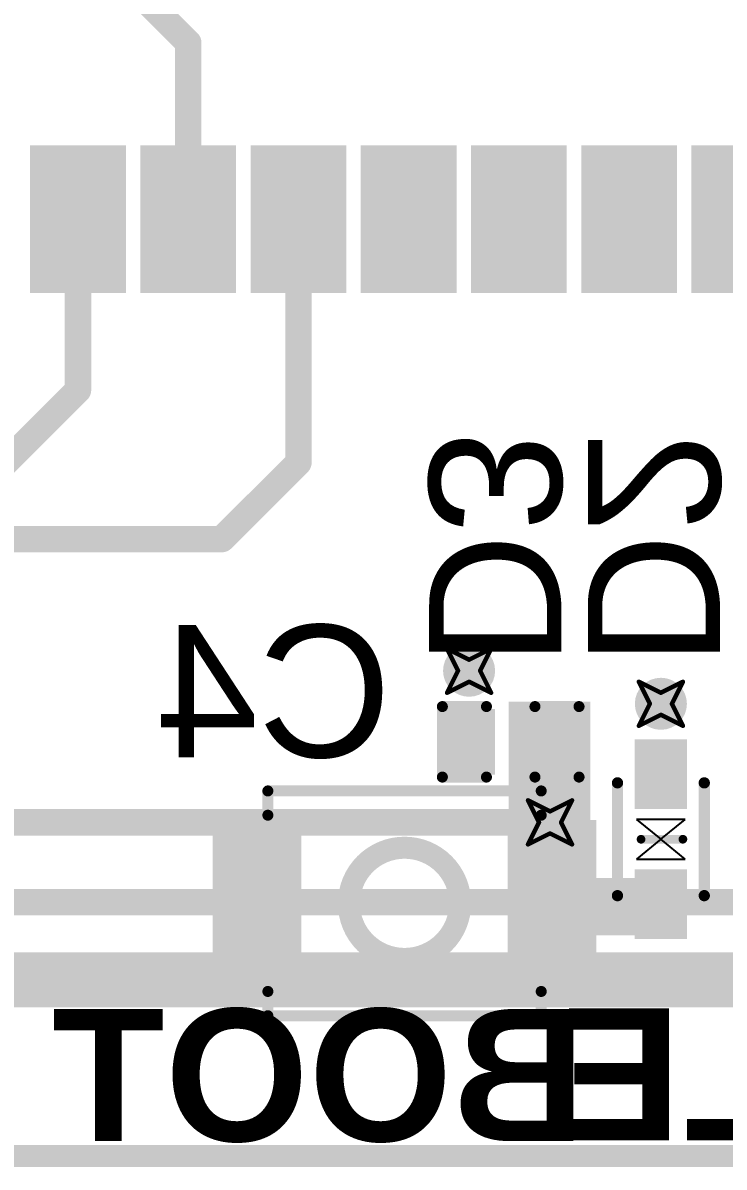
# Model space of a CAD drawing. Header units: inches. Extents: x -11 to 1110, y -7 to 455.
# Drawn here: x 684.27 to 692.35, y -0.13 to 13.06 of the extents above; entities that cross this region are included whole.
import ezdxf

# ---------------------------------------------------------------- set-up
doc = ezdxf.new("R2010")
doc.units = ezdxf.units.IN
for name, color, linetype in [('Board_outline', 216, 'Continuous'), ('Bottom Layer', 5, 'Continuous'), ('Bottom Overlay', 54, 'Continuous'), ('Bottom Paste', 16, 'Continuous'), ('Bottom Solder', 6, 'Continuous'), ('Drill Drawing', 1, 'Continuous'), ('Top Layer', 1, 'Continuous'), ('Via Holes', 16, 'Continuous')]:
    doc.layers.add(name, color=color, linetype=linetype)
doc.styles.add('Arial', font='', dxfattribs={"height": 0.2})
doc.styles.add('Arial_Bold', font='', dxfattribs={"height": 0.2})
doc.styles.get('Arial').set_extended_font_data('Arial')
doc.styles.get('Arial_Bold').set_extended_font_data('Arial', bold=True)

# ---------------------------------------------------------------- blocks, each defined once
blk = doc.blocks.new('38_SMD_M______B_27')
at = {"layer": 'Bottom Layer'}
for points in [[(-9.500000049999999, 3.00000035), (-8.00000051, 3.00000035), (-8.00000051, 2.09999961), (-9.500000049999999, 2.09999961)], [(-9.500000049999999, 1.73000035), (-8.00000051, 1.73000035), (-8.00000051, 0.82999961), (-9.500000049999999, 0.82999961)], [(-9.500000049999999, 0.46000035), (-8.00000051, 0.46000035), (-8.00000051, -0.44000039), (-9.500000049999999, -0.44000039)], [(-9.500000049999999, -0.80999965), (-8.00000051, -0.80999965), (-8.00000051, -1.71000039), (-9.500000049999999, -1.71000039)], [(-9.500000049999999, -2.07999965), (-8.00000051, -2.07999965), (-8.00000051, -2.98000039), (-9.500000049999999, -2.98000039)], [(-9.500000049999999, -3.34999965), (-8.00000051, -3.34999965), (-8.00000051, -4.250000389999999), (-9.500000049999999, -4.250000389999999)], [(-9.500000049999999, -4.61999965), (-8.00000051, -4.61999965), (-8.00000051, -5.52000039), (-9.500000049999999, -5.52000039)]]:
    blk.add_hatch(color=5, dxfattribs=at).paths.add_polyline_path(points)
at = {"layer": 'Bottom Paste'}
for points in [[(-9.500000049999999, 3.00000035), (-8.00000051, 3.00000035), (-8.00000051, 2.09999961), (-9.500000049999999, 2.09999961)], [(-9.500000049999999, 1.73000035), (-8.00000051, 1.73000035), (-8.00000051, 0.82999961), (-9.500000049999999, 0.82999961)], [(-9.500000049999999, 0.46000035), (-8.00000051, 0.46000035), (-8.00000051, -0.44000039), (-9.500000049999999, -0.44000039)], [(-9.500000049999999, -0.80999965), (-8.00000051, -0.80999965), (-8.00000051, -1.71000039), (-9.500000049999999, -1.71000039)], [(-9.500000049999999, -2.07999965), (-8.00000051, -2.07999965), (-8.00000051, -2.98000039), (-9.500000049999999, -2.98000039)], [(-9.500000049999999, -3.34999965), (-8.00000051, -3.34999965), (-8.00000051, -4.250000389999999), (-9.500000049999999, -4.250000389999999)], [(-9.500000049999999, -4.61999965), (-8.00000051, -4.61999965), (-8.00000051, -5.52000039), (-9.500000049999999, -5.52000039)]]:
    blk.add_hatch(color=16, dxfattribs=at).paths.add_polyline_path(points)
at = {"layer": 'Bottom Solder'}
for points in [[(-9.601600049999998, 3.10160035), (-7.89840051, 3.10160035), (-7.89840051, 1.99839961), (-9.601600049999998, 1.99839961)], [(-9.601600049999998, 1.83160035), (-7.89840051, 1.83160035), (-7.89840051, 0.72839961), (-9.601600049999998, 0.72839961)], [(-9.601600049999998, 0.56160035), (-7.89840051, 0.56160035), (-7.89840051, -0.54160039), (-9.601600049999998, -0.54160039)], [(-9.601600049999998, -0.70839965), (-7.89840051, -0.70839965), (-7.89840051, -1.81160039), (-9.601600049999998, -1.81160039)], [(-9.601600049999998, -1.97839965), (-7.89840051, -1.97839965), (-7.89840051, -3.08160039), (-9.601600049999998, -3.08160039)], [(-9.601600049999998, -3.24839965), (-7.89840051, -3.24839965), (-7.89840051, -4.35160039), (-9.601600049999998, -4.35160039)], [(-9.601600049999998, -4.51839965), (-7.89840051, -4.51839965), (-7.89840051, -5.621600389999999), (-9.601600049999998, -5.621600389999999)]]:
    blk.add_hatch(color=6, dxfattribs=at).paths.add_polyline_path(points)
blk = doc.blocks.new('B3U_1000P_B_28')
at = {"layer": 'Bottom Layer'}
for points in [[(-2.10999959, 0.85999955), (-1.28999869, 0.85999955), (-1.28999869, -0.85999955), (-2.10999959, -0.85999955)], [(1.29000123, 0.85999955), (2.11000213, 0.85999955), (2.11000213, -0.85999955), (1.29000123, -0.85999955)]]:
    blk.add_hatch(color=5, dxfattribs=at).paths.add_polyline_path(points)
at = {"layer": 'Bottom Paste'}
for points in [[(-2.10999959, 0.85999955), (-1.28999869, 0.85999955), (-1.28999869, -0.85999955), (-2.10999959, -0.85999955)], [(1.29000123, 0.85999955), (2.11000213, 0.85999955), (2.11000213, -0.85999955), (1.29000123, -0.85999955)]]:
    blk.add_hatch(color=16, dxfattribs=at).paths.add_polyline_path(points)
at = {"layer": 'Bottom Solder'}
for points in [[(-2.21159959, 0.96159955), (-1.18839869, 0.96159955), (-1.18839869, -0.96159955), (-2.21159959, -0.96159955)], [(1.18840123, 0.96159955), (2.21160213, 0.96159955), (2.21160213, -0.96159955), (1.18840123, -0.96159955)]]:
    blk.add_hatch(color=6, dxfattribs=at).paths.add_polyline_path(points)
at = {"layer": 'Bottom Overlay'}
for points in [[(-1.5748, 1.2954, 0.127, 0.127, 0), (1.57480254, 1.2954, 0.127, 0.127, 0)], [(-1.5748, 1.016, 0.127, 0.127, 0), (-1.5748, 1.2954, 0.127, 0.127, 0)], [(1.57480254, 1.016, 0.127, 0.127, 0), (1.57480254, 1.2954, 0.127, 0.127, 0)], [(-1.5748, -1.2954, 0.127, 0.127, 0), (-1.5748, -1.016, 0.127, 0.127, 0)], [(1.57480254, -1.2954, 0.127, 0.127, 0), (1.57480254, -1.016, 0.127, 0.127, 0)], [(-1.5748, -1.2954, 0.127, 0.127, 0), (1.57480254, -1.2954, 0.127, 0.127, 0)]]:
    blk.add_lwpolyline(points, format="xyseb", dxfattribs=at)
for points in [[(-1.60655, 1.2954, 0.0635, 0.0635, 1), (-1.54305, 1.2954, 0.0635, 0.0635, 1)], [(-1.60655, 1.2954, 0.0635, 0.0635, 1), (-1.54305, 1.2954, 0.0635, 0.0635, 1)], [(1.54305254, 1.2954, 0.0635, 0.0635, 1), (1.60655254, 1.2954, 0.0635, 0.0635, 1)], [(1.54305254, 1.2954, 0.0635, 0.0635, 1), (1.60655254, 1.2954, 0.0635, 0.0635, 1)], [(-1.60655, 1.016, 0.0635, 0.0635, 1), (-1.54305, 1.016, 0.0635, 0.0635, 1)], [(1.54305254, 1.016, 0.0635, 0.0635, 1), (1.60655254, 1.016, 0.0635, 0.0635, 1)], [(0.64106806, 0, 0.254, 0.254, 1), (-0.64106806, 0, 0.254, 0.254, 1)], [(-0.7045680599999999, 0, 0.127, 0.127, 1), (-0.5775680599999999, 0, 0.127, 0.127, 1)], [(0.5775680599999999, 0, 0.127, 0.127, 1), (0.7045680599999999, 0, 0.127, 0.127, 1)], [(-1.60655, -1.016, 0.0635, 0.0635, 1), (-1.54305, -1.016, 0.0635, 0.0635, 1)], [(1.54305254, -1.016, 0.0635, 0.0635, 1), (1.60655254, -1.016, 0.0635, 0.0635, 1)], [(-1.60655, -1.2954, 0.0635, 0.0635, 1), (-1.54305, -1.2954, 0.0635, 0.0635, 1)], [(-1.60655, -1.2954, 0.0635, 0.0635, 1), (-1.54305, -1.2954, 0.0635, 0.0635, 1)], [(1.54305254, -1.2954, 0.0635, 0.0635, 1), (1.60655254, -1.2954, 0.0635, 0.0635, 1)], [(1.54305254, -1.2954, 0.0635, 0.0635, 1), (1.60655254, -1.2954, 0.0635, 0.0635, 1)]]:
    blk.add_lwpolyline(points, format="xyseb", close=True, dxfattribs=at)
blk = doc.blocks.new('SOD_523__B__D____________B_238')
at = {"layer": 'Bottom Layer'}
for points in [[(-1.0499344, 0.1999996), (-0.4499356, 0.1999996), (-0.4499356, -0.1999996), (-1.0499344, -0.1999996)], [(1.0499344, -0.1999996), (0.4499356, -0.1999996), (0.4499356, 0.1999996), (1.0499344, 0.1999996)]]:
    blk.add_hatch(color=5, dxfattribs=at).paths.add_polyline_path(points)
at = {"layer": 'Bottom Paste'}
for points in [[(-1.0499344, 0.1999996), (-0.4499356, 0.1999996), (-0.4499356, -0.1999996), (-1.0499344, -0.1999996)], [(1.0499344, -0.1999996), (0.4499356, -0.1999996), (0.4499356, 0.1999996), (1.0499344, 0.1999996)]]:
    blk.add_hatch(color=16, dxfattribs=at).paths.add_polyline_path(points)
at = {"layer": 'Bottom Solder'}
for points in [[(-1.1515344, 0.3015996), (-0.3483356, 0.3015996), (-0.3483356, -0.3015996), (-1.1515344, -0.3015996)], [(1.1515344, -0.3015996), (0.3483356, -0.3015996), (0.3483356, 0.3015996), (1.1515344, 0.3015996)]]:
    blk.add_hatch(color=6, dxfattribs=at).paths.add_polyline_path(points)
at = {"layer": 'Bottom Overlay'}
for p, q in [((0, 0), (-0.2286, 0.2794)), ((-0.2286, 0.2794), (-0.2286, -0.2794)), ((0.2286, 0.2794), (0, 0)), ((0.2286, -0.2794), (0.2286, 0.2794)), ((-0.2286, -0.2794), (0, 0)), ((0, 0), (0, 0)), ((0, 0), (0.2286, -0.2794)), ((0, 0), (0, 0))]:
    blk.add_line(p, q, dxfattribs=at)
for points in [[(0.6500113999999999, 0.499999, 0.12999974, 0.12999974, 0), (-0.6500113999999999, 0.499999, 0.12999974, 0.12999974, 0)], [(0, -0.2286, 0.0999998, 0.0999998, 0), (0, 0.254, 0.0999998, 0.0999998, 0)], [(0.6500113999999999, -0.499999, 0.12999974, 0.12999974, 0), (-0.6500113999999999, -0.499999, 0.12999974, 0.12999974, 0)]]:
    blk.add_lwpolyline(points, format="xyseb", dxfattribs=at)
for points in [[(-0.6825106999999999, 0.499999, 0.0649986, 0.0649986, 1), (-0.6175121, 0.499999, 0.0649986, 0.0649986, 1)], [(0.6175121, 0.499999, 0.0649986, 0.0649986, 1), (0.6825106999999999, 0.499999, 0.0649986, 0.0649986, 1)], [(-0.02499868, 0.254, 0.0499999, 0.0499999, 1), (0.02499868, 0.254, 0.0499999, 0.0499999, 1)], [(-0.02499868, -0.2286, 0.0499999, 0.0499999, 1), (0.02499868, -0.2286, 0.0499999, 0.0499999, 1)], [(-0.6825106999999999, -0.499999, 0.0649986, 0.0649986, 1), (-0.6175121, -0.499999, 0.0649986, 0.0649986, 1)], [(0.6175121, -0.499999, 0.0649986, 0.0649986, 1), (0.6825106999999999, -0.499999, 0.0649986, 0.0649986, 1)]]:
    blk.add_lwpolyline(points, format="xyseb", close=True, dxfattribs=at)
blk = doc.blocks.new('C___0402_B_258')
at = {"layer": 'Bottom Layer'}
for points in [[(-0.2412999999999999, 0.3174999999999999), (-0.2413000000000001, -0.3175), (-0.6985, -0.3174999999999999), (-0.6985, 0.3175)], [(0.6985, 0.3174999999999999), (0.6985, -0.3175), (0.2412999999999999, -0.3174999999999999), (0.2413000000000001, 0.3175)]]:
    blk.add_hatch(color=5, dxfattribs=at).paths.add_polyline_path(points)
at = {"layer": 'Bottom Paste'}
for points in [[(-0.2412999999999999, 0.3174999999999999), (-0.2413000000000001, -0.3175), (-0.6985, -0.3174999999999999), (-0.6985, 0.3175)], [(0.6985, 0.3174999999999999), (0.6985, -0.3175), (0.2412999999999999, -0.3174999999999999), (0.2413000000000001, 0.3175)]]:
    blk.add_hatch(color=16, dxfattribs=at).paths.add_polyline_path(points)
at = {"layer": 'Bottom Solder'}
for points in [[(-0.1813001199999999, 0.3774998799999999), (-0.1813001200000001, -0.3774998800000001), (-0.7584998799999999, -0.3774998799999999), (-0.7584998799999999, 0.3774998800000001)], [(0.7584998799999999, 0.3774998799999999), (0.7584998799999999, -0.3774998800000001), (0.1813001199999999, -0.3774998799999999), (0.1813001200000001, 0.3774998800000001)]]:
    blk.add_hatch(color=6, dxfattribs=at).paths.add_polyline_path(points)
at = {"layer": 'Bottom Overlay'}
for points in [[(-0.7874, 0.4064, 0.127, 0.127, 0), (-0.2794, 0.4064, 0.127, 0.127, 0)], [(-0.7874, -0.4064, 0.127, 0.127, 0), (-0.7874, 0.4064, 0.127, 0.127, 0)], [(0.2794, 0.4064, 0.127, 0.127, 0), (0.7874, 0.4064, 0.127, 0.127, 0)], [(0.7874, -0.4064, 0.127, 0.127, 0), (0.7874, 0.4064, 0.127, 0.127, 0)], [(-0.7874, -0.4064, 0.127, 0.127, 0), (-0.2794, -0.4064, 0.127, 0.127, 0)], [(0.2794, -0.4064, 0.127, 0.127, 0), (0.7874, -0.4064, 0.127, 0.127, 0)]]:
    blk.add_lwpolyline(points, format="xyseb", dxfattribs=at)
for points in [[(-0.8191499999999999, 0.4064, 0.0635, 0.0635, 1), (-0.7556499999999999, 0.4064, 0.0635, 0.0635, 1)], [(-0.8191499999999999, 0.4064, 0.0635, 0.0635, 1), (-0.7556499999999999, 0.4064, 0.0635, 0.0635, 1)], [(-0.31115, 0.4064, 0.0635, 0.0635, 1), (-0.24765, 0.4064, 0.0635, 0.0635, 1)], [(0.24765, 0.4064, 0.0635, 0.0635, 1), (0.31115, 0.4064, 0.0635, 0.0635, 1)], [(0.7556499999999999, 0.4064, 0.0635, 0.0635, 1), (0.8191499999999999, 0.4064, 0.0635, 0.0635, 1)], [(0.7556499999999999, 0.4064, 0.0635, 0.0635, 1), (0.8191499999999999, 0.4064, 0.0635, 0.0635, 1)], [(-0.8191499999999999, -0.4064, 0.0635, 0.0635, 1), (-0.7556499999999999, -0.4064, 0.0635, 0.0635, 1)], [(-0.8191499999999999, -0.4064, 0.0635, 0.0635, 1), (-0.7556499999999999, -0.4064, 0.0635, 0.0635, 1)], [(-0.31115, -0.4064, 0.0635, 0.0635, 1), (-0.24765, -0.4064, 0.0635, 0.0635, 1)], [(0.24765, -0.4064, 0.0635, 0.0635, 1), (0.31115, -0.4064, 0.0635, 0.0635, 1)], [(0.7556499999999999, -0.4064, 0.0635, 0.0635, 1), (0.8191499999999999, -0.4064, 0.0635, 0.0635, 1)], [(0.7556499999999999, -0.4064, 0.0635, 0.0635, 1), (0.8191499999999999, -0.4064, 0.0635, 0.0635, 1)]]:
    blk.add_lwpolyline(points, format="xyseb", close=True, dxfattribs=at)

msp = doc.modelspace()

# ---------------------------------------------------------------- hatches: boundary and pattern name
at = {"layer": 'Bottom Layer'}
h = msp.add_hatch(color=5, dxfattribs=at)
edge = h.paths.add_edge_path()
edge.add_arc((689.40979974, 5.59459892), 0.2999994, 0, 360)
h = msp.add_hatch(color=5, dxfattribs=at)
edge = h.paths.add_edge_path()
edge.add_arc((691.61959974, 5.21359892), 0.2999994, 0, 360)
for points in [[(689.8669997399999, 1.98779892), (690.80679974, 1.98779892), (690.80679974, 5.238998919999999), (689.8669997399999, 5.238998919999999)], [(690.24799974, 2.54659892), (691.84819974, 2.54659892), (691.84819974, 3.20699892), (690.24799974, 3.20699892)]]:
    msp.add_hatch(color=5, dxfattribs=at).paths.add_polyline_path(points)
h = msp.add_hatch(color=5, dxfattribs=at)
edge = h.paths.add_edge_path()
edge.add_arc((690.3424877399999, 3.8466014), 0.2999994, 0, 360)
at = {"layer": 'Top Layer'}
h = msp.add_hatch(color=1, dxfattribs=at)
edge = h.paths.add_edge_path()
edge.add_arc((689.40979974, 5.59459892), 0.2999994, 0, 360)
h = msp.add_hatch(color=1, dxfattribs=at)
edge = h.paths.add_edge_path()
edge.add_arc((691.61959974, 5.21359892), 0.2999994, 0, 360)
h = msp.add_hatch(color=1, dxfattribs=at)
edge = h.paths.add_edge_path()
edge.add_arc((690.3424877399999, 3.8466014), 0.2999994, 0, 360)
at = {"layer": 'Via Holes'}
h = msp.add_hatch(color=7, dxfattribs=at)
edge = h.paths.add_edge_path()
edge.add_arc((689.40979974, 5.59459892), 0.1499997, 0, 360)
h = msp.add_hatch(color=7, dxfattribs=at)
edge = h.paths.add_edge_path()
edge.add_arc((691.61959974, 5.21359892), 0.1499997, 0, 360)
h = msp.add_hatch(color=7, dxfattribs=at)
edge = h.paths.add_edge_path()
edge.add_arc((690.3424877399999, 3.8466014), 0.1499997, 0, 360)

# ---------------------------------------------------------------- linework, layer by layer
at = {"layer": 'Board_outline'}
msp.add_lwpolyline([(0, 0, 0.254, 0.254, 0), (703.99999916, 0, 0.254, 0.254, 0)], format="xyseb", dxfattribs=at)
at = {"layer": 'Bottom Layer'}
for points in [[(685.3007223599999, 13.70727764, 0.3048, 0.3048, 0), (686.1734003199999, 12.83459968, 0.3048, 0.3048, 0)], [(686.1734003199999, 10.79979806, 0.3048, 0.3048, 0), (686.1734003199999, 12.83459968, 0.3048, 0.3048, 0)], [(684.90340032, 8.8272747, 0.3048, 0.3048, 0), (684.90340032, 10.79979806, 0.3048, 0.3048, 0)], [(687.44340032, 7.993400319999999, 0.3048, 0.3048, 0), (687.44340032, 10.79979806, 0.3048, 0.3048, 0)], [(684.0332496599999, 7.95712404, 0.3048, 0.3048, 0), (684.90340032, 8.8272747, 0.3048, 0.3048, 0)], [(686.562, 7.112, 0.3048, 0.3048, 0), (687.44340032, 7.993400319999999, 0.3048, 0.3048, 0)], [(672.7443999999999, 7.112, 0.3048, 0.3048, 0), (686.562, 7.112, 0.3048, 0.3048, 0)]]:
    msp.add_lwpolyline(points, format="xyseb", dxfattribs=at)
for points in [[(686.09720032, 12.83459968, 0.1524, 0.1524, 1), (686.24960032, 12.83459968, 0.1524, 0.1524, 1)], [(686.09720032, 12.83459968, 0.1524, 0.1524, 1), (686.24960032, 12.83459968, 0.1524, 0.1524, 1)], [(684.82720032, 10.79979806, 0.1524, 0.1524, 1), (684.9796003199999, 10.79979806, 0.1524, 0.1524, 1)], [(686.09720032, 10.79979806, 0.1524, 0.1524, 1), (686.24960032, 10.79979806, 0.1524, 0.1524, 1)], [(687.3672003199999, 10.79979806, 0.1524, 0.1524, 1), (687.51960032, 10.79979806, 0.1524, 0.1524, 1)], [(684.82720032, 8.8272747, 0.1524, 0.1524, 1), (684.9796003199999, 8.8272747, 0.1524, 0.1524, 1)], [(684.82720032, 8.8272747, 0.1524, 0.1524, 1), (684.9796003199999, 8.8272747, 0.1524, 0.1524, 1)], [(687.3672003199999, 7.993400319999999, 0.1524, 0.1524, 1), (687.51960032, 7.993400319999999, 0.1524, 0.1524, 1)], [(687.3672003199999, 7.993400319999999, 0.1524, 0.1524, 1), (687.51960032, 7.993400319999999, 0.1524, 0.1524, 1)], [(686.4858, 7.112, 0.1524, 0.1524, 1), (686.6382, 7.112, 0.1524, 0.1524, 1)], [(686.4858, 7.112, 0.1524, 0.1524, 1), (686.6382, 7.112, 0.1524, 0.1524, 1)]]:
    msp.add_lwpolyline(points, format="xyseb", close=True, dxfattribs=at)
at = {"layer": 'Drill Drawing'}
for points in [[(689.1557997399999, 5.84859892, 0.0508, 0.0508, 0), (689.40979974, 5.72159892, 0.0508, 0.0508, 0)], [(689.1557997399999, 5.84859892, 0.0508, 0.0508, 0), (689.28279974, 5.59459892, 0.0508, 0.0508, 0)], [(689.40979974, 5.72159892, 0.0508, 0.0508, 0), (689.66379974, 5.84859892, 0.0508, 0.0508, 0)], [(689.53679974, 5.59459892, 0.0508, 0.0508, 0), (689.66379974, 5.84859892, 0.0508, 0.0508, 0)], [(689.1557997399999, 5.34059892, 0.0508, 0.0508, 0), (689.28279974, 5.59459892, 0.0508, 0.0508, 0)], [(689.53679974, 5.59459892, 0.0508, 0.0508, 0), (689.66379974, 5.34059892, 0.0508, 0.0508, 0)], [(689.1557997399999, 5.34059892, 0.0508, 0.0508, 0), (689.40979974, 5.467598919999999, 0.0508, 0.0508, 0)], [(689.40979974, 5.467598919999999, 0.0508, 0.0508, 0), (689.66379974, 5.34059892, 0.0508, 0.0508, 0)], [(691.36559974, 5.467598919999999, 0.0508, 0.0508, 0), (691.61959974, 5.34059892, 0.0508, 0.0508, 0)], [(691.36559974, 5.467598919999999, 0.0508, 0.0508, 0), (691.49259974, 5.21359892, 0.0508, 0.0508, 0)], [(691.61959974, 5.34059892, 0.0508, 0.0508, 0), (691.8735997399999, 5.467598919999999, 0.0508, 0.0508, 0)], [(691.74659974, 5.21359892, 0.0508, 0.0508, 0), (691.8735997399999, 5.467598919999999, 0.0508, 0.0508, 0)], [(691.36559974, 4.95959892, 0.0508, 0.0508, 0), (691.49259974, 5.21359892, 0.0508, 0.0508, 0)], [(691.74659974, 5.21359892, 0.0508, 0.0508, 0), (691.8735997399999, 4.95959892, 0.0508, 0.0508, 0)], [(691.36559974, 4.95959892, 0.0508, 0.0508, 0), (691.61959974, 5.086598919999999, 0.0508, 0.0508, 0)], [(691.61959974, 5.086598919999999, 0.0508, 0.0508, 0), (691.8735997399999, 4.95959892, 0.0508, 0.0508, 0)], [(690.0884877399999, 4.1006014, 0.0508, 0.0508, 0), (690.3424877399999, 3.9736014, 0.0508, 0.0508, 0)], [(690.0884877399999, 4.1006014, 0.0508, 0.0508, 0), (690.21548774, 3.8466014, 0.0508, 0.0508, 0)], [(690.3424877399999, 3.9736014, 0.0508, 0.0508, 0), (690.59648774, 4.1006014, 0.0508, 0.0508, 0)], [(690.46948774, 3.8466014, 0.0508, 0.0508, 0), (690.59648774, 4.1006014, 0.0508, 0.0508, 0)], [(690.0884877399999, 3.5926014, 0.0508, 0.0508, 0), (690.21548774, 3.8466014, 0.0508, 0.0508, 0)], [(690.46948774, 3.8466014, 0.0508, 0.0508, 0), (690.59648774, 3.5926014, 0.0508, 0.0508, 0)], [(690.0884877399999, 3.5926014, 0.0508, 0.0508, 0), (690.3424877399999, 3.719601399999999, 0.0508, 0.0508, 0)], [(690.3424877399999, 3.719601399999999, 0.0508, 0.0508, 0), (690.59648774, 3.5926014, 0.0508, 0.0508, 0)]]:
    msp.add_lwpolyline(points, format="xyseb", dxfattribs=at)
for points in [[(689.14309974, 5.84859892, 0.0254, 0.0254, 1), (689.1684997399999, 5.84859892, 0.0254, 0.0254, 1)], [(689.14309974, 5.84859892, 0.0254, 0.0254, 1), (689.1684997399999, 5.84859892, 0.0254, 0.0254, 1)], [(689.65109974, 5.84859892, 0.0254, 0.0254, 1), (689.67649974, 5.84859892, 0.0254, 0.0254, 1)], [(689.65109974, 5.84859892, 0.0254, 0.0254, 1), (689.67649974, 5.84859892, 0.0254, 0.0254, 1)], [(689.3970997399999, 5.72159892, 0.0254, 0.0254, 1), (689.4224997399999, 5.72159892, 0.0254, 0.0254, 1)], [(689.3970997399999, 5.72159892, 0.0254, 0.0254, 1), (689.4224997399999, 5.72159892, 0.0254, 0.0254, 1)], [(689.27009974, 5.59459892, 0.0254, 0.0254, 1), (689.29549974, 5.59459892, 0.0254, 0.0254, 1)], [(689.27009974, 5.59459892, 0.0254, 0.0254, 1), (689.29549974, 5.59459892, 0.0254, 0.0254, 1)], [(689.52409974, 5.59459892, 0.0254, 0.0254, 1), (689.54949974, 5.59459892, 0.0254, 0.0254, 1)], [(689.52409974, 5.59459892, 0.0254, 0.0254, 1), (689.54949974, 5.59459892, 0.0254, 0.0254, 1)], [(689.3970997399999, 5.467598919999999, 0.0254, 0.0254, 1), (689.4224997399999, 5.467598919999999, 0.0254, 0.0254, 1)], [(689.3970997399999, 5.467598919999999, 0.0254, 0.0254, 1), (689.4224997399999, 5.467598919999999, 0.0254, 0.0254, 1)], [(691.35289974, 5.467598919999999, 0.0254, 0.0254, 1), (691.37829974, 5.467598919999999, 0.0254, 0.0254, 1)], [(691.35289974, 5.467598919999999, 0.0254, 0.0254, 1), (691.37829974, 5.467598919999999, 0.0254, 0.0254, 1)], [(691.8608997399999, 5.467598919999999, 0.0254, 0.0254, 1), (691.88629974, 5.467598919999999, 0.0254, 0.0254, 1)], [(691.8608997399999, 5.467598919999999, 0.0254, 0.0254, 1), (691.88629974, 5.467598919999999, 0.0254, 0.0254, 1)], [(689.14309974, 5.34059892, 0.0254, 0.0254, 1), (689.1684997399999, 5.34059892, 0.0254, 0.0254, 1)], [(689.14309974, 5.34059892, 0.0254, 0.0254, 1), (689.1684997399999, 5.34059892, 0.0254, 0.0254, 1)], [(689.65109974, 5.34059892, 0.0254, 0.0254, 1), (689.67649974, 5.34059892, 0.0254, 0.0254, 1)], [(689.65109974, 5.34059892, 0.0254, 0.0254, 1), (689.67649974, 5.34059892, 0.0254, 0.0254, 1)], [(691.6068997399999, 5.34059892, 0.0254, 0.0254, 1), (691.63229974, 5.34059892, 0.0254, 0.0254, 1)], [(691.6068997399999, 5.34059892, 0.0254, 0.0254, 1), (691.63229974, 5.34059892, 0.0254, 0.0254, 1)], [(691.47989974, 5.21359892, 0.0254, 0.0254, 1), (691.5052997399999, 5.21359892, 0.0254, 0.0254, 1)], [(691.47989974, 5.21359892, 0.0254, 0.0254, 1), (691.5052997399999, 5.21359892, 0.0254, 0.0254, 1)], [(691.73389974, 5.21359892, 0.0254, 0.0254, 1), (691.75929974, 5.21359892, 0.0254, 0.0254, 1)], [(691.73389974, 5.21359892, 0.0254, 0.0254, 1), (691.75929974, 5.21359892, 0.0254, 0.0254, 1)], [(691.6068997399999, 5.086598919999999, 0.0254, 0.0254, 1), (691.63229974, 5.086598919999999, 0.0254, 0.0254, 1)], [(691.6068997399999, 5.086598919999999, 0.0254, 0.0254, 1), (691.63229974, 5.086598919999999, 0.0254, 0.0254, 1)], [(691.35289974, 4.95959892, 0.0254, 0.0254, 1), (691.37829974, 4.95959892, 0.0254, 0.0254, 1)], [(691.35289974, 4.95959892, 0.0254, 0.0254, 1), (691.37829974, 4.95959892, 0.0254, 0.0254, 1)], [(691.8608997399999, 4.95959892, 0.0254, 0.0254, 1), (691.88629974, 4.95959892, 0.0254, 0.0254, 1)], [(691.8608997399999, 4.95959892, 0.0254, 0.0254, 1), (691.88629974, 4.95959892, 0.0254, 0.0254, 1)], [(690.07578774, 4.1006014, 0.0254, 0.0254, 1), (690.10118774, 4.1006014, 0.0254, 0.0254, 1)], [(690.07578774, 4.1006014, 0.0254, 0.0254, 1), (690.10118774, 4.1006014, 0.0254, 0.0254, 1)], [(690.5837877399999, 4.1006014, 0.0254, 0.0254, 1), (690.6091877399999, 4.1006014, 0.0254, 0.0254, 1)], [(690.5837877399999, 4.1006014, 0.0254, 0.0254, 1), (690.6091877399999, 4.1006014, 0.0254, 0.0254, 1)], [(690.32978774, 3.9736014, 0.0254, 0.0254, 1), (690.3551877399999, 3.9736014, 0.0254, 0.0254, 1)], [(690.32978774, 3.9736014, 0.0254, 0.0254, 1), (690.3551877399999, 3.9736014, 0.0254, 0.0254, 1)], [(690.20278774, 3.8466014, 0.0254, 0.0254, 1), (690.22818774, 3.8466014, 0.0254, 0.0254, 1)], [(690.20278774, 3.8466014, 0.0254, 0.0254, 1), (690.22818774, 3.8466014, 0.0254, 0.0254, 1)], [(690.45678774, 3.8466014, 0.0254, 0.0254, 1), (690.48218774, 3.8466014, 0.0254, 0.0254, 1)], [(690.45678774, 3.8466014, 0.0254, 0.0254, 1), (690.48218774, 3.8466014, 0.0254, 0.0254, 1)], [(690.32978774, 3.719601399999999, 0.0254, 0.0254, 1), (690.3551877399999, 3.719601399999999, 0.0254, 0.0254, 1)], [(690.32978774, 3.719601399999999, 0.0254, 0.0254, 1), (690.3551877399999, 3.719601399999999, 0.0254, 0.0254, 1)], [(690.07578774, 3.5926014, 0.0254, 0.0254, 1), (690.10118774, 3.5926014, 0.0254, 0.0254, 1)], [(690.07578774, 3.5926014, 0.0254, 0.0254, 1), (690.10118774, 3.5926014, 0.0254, 0.0254, 1)], [(690.5837877399999, 3.5926014, 0.0254, 0.0254, 1), (690.6091877399999, 3.5926014, 0.0254, 0.0254, 1)], [(690.5837877399999, 3.5926014, 0.0254, 0.0254, 1), (690.6091877399999, 3.5926014, 0.0254, 0.0254, 1)]]:
    msp.add_lwpolyline(points, format="xyseb", close=True, dxfattribs=at)
at = {"layer": 'Top Layer'}
for points in [[(681.06440114, 3.8466014, 0.3048, 0.3048, 0), (690.3424877399999, 3.8466014, 0.3048, 0.3048, 0)], [(682.0691997399999, 2.92759892, 0.3048, 0.3048, 0), (693.66066754, 2.92759892, 0.3048, 0.3048, 0)], [(677.90060254, 2.032, 0.635, 0.635, 0), (695.0709999999999, 2.032, 0.635, 0.635, 0)]]:
    msp.add_lwpolyline(points, format="xyseb", dxfattribs=at)
msp.add_lwpolyline([(690.2662877399999, 3.8466014, 0.1524, 0.1524, 1), (690.41868774, 3.8466014, 0.1524, 0.1524, 1)], format="xyseb", close=True, dxfattribs=at)

# ---------------------------------------------------------------- block references
for name, p, rotation in [('38_SMD_M______B_27', (687.4534003, 19.54979834), 90), ('SOD_523__B__D____________B_238', (691.61959974, 3.652133919999999), 270)]:
    msp.add_blockref(name, p, dxfattribs=dict(rotation=rotation))
for name, p in [('C___0402_B_258', (689.8894, 4.7752)), ('B3U_1000P_B_28', (688.6660852, 2.91363908))]:
    msp.add_blockref(name, p)

# ---------------------------------------------------------------- texts
at = {"layer": 'Bottom Overlay', "text_generation_flag": 2}
for s, rotation, style, p in [('D3', 270, 'Arial', (688.9498463799999, 5.639211479999999)), ('D2', 270, 'Arial', (690.7786463799999, 5.639211479999999)), ('BOOT', 360, 'Arial_Bold', (690.7525046999999, 0.1726438)), ('ENABLE', 360, 'Arial_Bold', (699.1859016, 0.18042382))]:
    msp.add_text(s, height=1.524, rotation=rotation, dxfattribs=dict(at, style=style)).set_placement(p)
at = {"layer": 'Bottom Overlay', "style": 'Arial', "text_generation_flag": 2}
msp.add_text('C4', height=1.524, dxfattribs=at).set_placement((688.5173885199999, 4.59764638))

doc.saveas('drawing.dxf')
